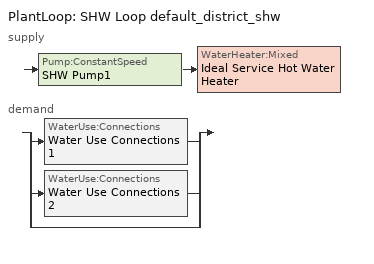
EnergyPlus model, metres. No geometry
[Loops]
PlantLoop 'SHW Loop default_district_shw'
 supply: Pump:ConstantSpeed 'SHW Pump1' > WaterHeater:Mixed 'Ideal Service Hot Water Heater'
 demand: split
  | WaterUse:Connections 'Water Use Connections 1'
  | WaterUse:Connections 'Water Use Connections 2'
  | bypass
[Site:WaterMainsTemperature]
Calculation Method=CorrelationFromWeatherFile
[SizingPeriod:DesignDay] Day of Month=21; Dry-Bulb Temperature Range Modifier Type=DefaultMultipliers; Barometric Pressure {Pa}=101253; Rain Indicator=No; Snow Indicator=No; Daylight Saving Time Indicator=No; Begin Environment Reset Mode=FullResetAtBeginEnvironment
Name | Month | Day Type | Maximum Dry-Bulb Temperature {C} | Daily Dry-Bulb Temperature Range {deltaC} | Humidity Condition Type | Wetbulb or DewPoint at Maximum Dry-Bulb {C} | Wind Speed {m/s} | Wind Direction {deg} | Solar Model Indicator | ASHRAE Clear Sky Optical Depth for Beam Irradiance (taub) | ASHRAE Clear Sky Optical Depth for Diffuse Irradiance (taud) | Enthalpy at Maximum Dry-Bulb {J/kg} | Sky Clearness
Seattle-King.County.Intl.AP-B Ann Clg .4% Condns DB=>MWB | 7 | SummerDesignDay | 29.9 | 10 | Wetbulb | 18.4 | 3.3 | 310 | ASHRAETau | 0.354 | 2.499
Seattle-King.County.Intl.AP-B Ann Clg .4% Condns DP=>MDB | 7 | SummerDesignDay | 20.8 | 10 | Dewpoint | 16.3 | 3.3 | 310 | ASHRAETau | 0.354 | 2.499
Seattle-King.County.Intl.AP-B Ann Clg .4% Condns Enth=>MDB | 7 | SummerDesignDay | 28.2 | 10 | Enthalpy |  | 3.3 | 310 | ASHRAETau | 0.354 | 2.499 | 54600
Seattle-King.County.Intl.AP-B Ann Clg .4% Condns WB=>MDB | 7 | SummerDesignDay | 28.1 | 10 | Wetbulb | 19.3 | 3.3 | 310 | ASHRAETau | 0.354 | 2.499
Seattle-King.County.Intl.AP-B Ann Htg 99.6% Condns DB | 12 | WinterDesignDay | -2.9 | 0 | Wetbulb | -2.9 | 1.7 | 140 | ASHRAEClearSky |  |  |  | 0
Seattle-King.County.Intl.AP-B Ann Htg Wind 99.6% Condns WS=>MCDB | 12 | WinterDesignDay | 9.5 | 0 | Wetbulb | 9.5 | 10 | 140 | ASHRAEClearSky |  |  |  | 0
Seattle-King.County.Intl.AP-B Ann Hum_n 99.6% Condns DP=>MCDB | 12 | WinterDesignDay | 0.5 | 0 | Dewpoint | -10.6 | 1.7 | 140 | ASHRAEClearSky |  |  |  | 0
Seattle-King.County.Intl.AP-B April .4% Condns DB=>MCWB | 4 | SummerDesignDay | 24.3 | 8 | Wetbulb | 14.5 | 2.8 | 310 | ASHRAETau | 0.36 | 2.419
Seattle-King.County.Intl.AP-B April .4% Condns WB=>MCDB | 4 | SummerDesignDay | 21.7 | 8 | Wetbulb | 15.2 | 2.8 | 310 | ASHRAETau | 0.36 | 2.419
Seattle-King.County.Intl.AP-B August .4% Condns DB=>MCWB | 8 | SummerDesignDay | 32 | 9.8 | Wetbulb | 18.9 | 2.3 | 310 | ASHRAETau | 0.36 | 2.49
Seattle-King.County.Intl.AP-B August .4% Condns WB=>MCDB | 8 | SummerDesignDay | 29.3 | 9.8 | Wetbulb | 20.2 | 2.3 | 310 | ASHRAETau | 0.36 | 2.49
Seattle-King.County.Intl.AP-B December .4% Condns DB=>MCWB | 12 | SummerDesignDay | 14.1 | 5.3 | Wetbulb | 11.6 | 2.6 | 310 | ASHRAETau | 0.333 | 2.402
Seattle-King.County.Intl.AP-B December .4% Condns WB=>MCDB | 12 | SummerDesignDay | 13.9 | 5.3 | Wetbulb | 12.5 | 2.6 | 310 | ASHRAETau | 0.333 | 2.402
Seattle-King.County.Intl.AP-B February .4% Condns DB=>MCWB | 2 | SummerDesignDay | 15.4 | 6.5 | Wetbulb | 9.5 | 2.6 | 310 | ASHRAETau | 0.319 | 2.545
Seattle-King.County.Intl.AP-B February .4% Condns WB=>MCDB | 2 | SummerDesignDay | 13.7 | 6.5 | Wetbulb | 12.1 | 2.6 | 310 | ASHRAETau | 0.319 | 2.545
Seattle-King.County.Intl.AP-B January .4% Condns DB=>MCWB | 1 | SummerDesignDay | 14.9 | 5.5 | Wetbulb | 11.1 | 2.6 | 310 | ASHRAETau | 0.328 | 2.486
Seattle-King.County.Intl.AP-B January .4% Condns WB=>MCDB | 1 | SummerDesignDay | 14.3 | 5.5 | Wetbulb | 12.9 | 2.6 | 310 | ASHRAETau | 0.328 | 2.486
Seattle-King.County.Intl.AP-B July .4% Condns DB=>MCWB | 7 | SummerDesignDay | 33.3 | 10 | Wetbulb | 19.7 | 2.4 | 310 | ASHRAETau | 0.354 | 2.499
Seattle-King.County.Intl.AP-B July .4% Condns WB=>MCDB | 7 | SummerDesignDay | 30.9 | 10 | Wetbulb | 20.9 | 2.4 | 310 | ASHRAETau | 0.354 | 2.499
Seattle-King.County.Intl.AP-B June .4% Condns DB=>MCWB | 6 | SummerDesignDay | 31 | 8.7 | Wetbulb | 18.6 | 2.6 | 310 | ASHRAETau | 0.368 | 2.441
Seattle-King.County.Intl.AP-B June .4% Condns WB=>MCDB | 6 | SummerDesignDay | 29.2 | 8.7 | Wetbulb | 19.3 | 2.6 | 310 | ASHRAETau | 0.368 | 2.441
Seattle-King.County.Intl.AP-B March .4% Condns DB=>MCWB | 3 | SummerDesignDay | 20.2 | 7.3 | Wetbulb | 11.5 | 2.9 | 310 | ASHRAETau | 0.327 | 2.54
Seattle-King.County.Intl.AP-B March .4% Condns WB=>MCDB | 3 | SummerDesignDay | 16.6 | 7.3 | Wetbulb | 13 | 2.9 | 310 | ASHRAETau | 0.327 | 2.54
Seattle-King.County.Intl.AP-B May .4% Condns DB=>MCWB | 5 | SummerDesignDay | 27.7 | 8.5 | Wetbulb | 16.5 | 2.6 | 310 | ASHRAETau | 0.378 | 2.387
Seattle-King.County.Intl.AP-B May .4% Condns WB=>MCDB | 5 | SummerDesignDay | 24 | 8.5 | Wetbulb | 17.9 | 2.6 | 310 | ASHRAETau | 0.378 | 2.387
Seattle-King.County.Intl.AP-B November .4% Condns DB=>MCWB | 11 | SummerDesignDay | 17.3 | 6.1 | Wetbulb | 13.4 | 2.6 | 310 | ASHRAETau | 0.323 | 2.537
Seattle-King.County.Intl.AP-B November .4% Condns WB=>MCDB | 11 | SummerDesignDay | 16.2 | 6.1 | Wetbulb | 14.7 | 2.6 | 310 | ASHRAETau | 0.323 | 2.537
Seattle-King.County.Intl.AP-B October .4% Condns DB=>MCWB | 10 | SummerDesignDay | 22.1 | 7 | Wetbulb | 14.7 | 2.4 | 310 | ASHRAETau | 0.332 | 2.563
Seattle-King.County.Intl.AP-B October .4% Condns WB=>MCDB | 10 | SummerDesignDay | 19.7 | 7 | Wetbulb | 16.7 | 2.4 | 310 | ASHRAETau | 0.332 | 2.563
Seattle-King.County.Intl.AP-B September .4% Condns DB=>MCWB | 9 | SummerDesignDay | 28.7 | 8.7 | Wetbulb | 17.5 | 2.2 | 310 | ASHRAETau | 0.348 | 2.515
Seattle-King.County.Intl.AP-B September .4% Condns WB=>MCDB | 9 | SummerDesignDay | 26.3 | 8.7 | Wetbulb | 19.5 | 2.2 | 310 | ASHRAETau | 0.348 | 2.515
[ZoneControl:Thermostat] Temperature Difference Between Cutout And Setpoint {deltaC}=0
Name | Zone or ZoneList | Control Type Schedule | Control 1
1_residential_4c5ac20f Thermostat | 1_residential_4c5ac20f | 1_residential_4c5ac20f Thermostat Schedule | 2019::MidriseApartment::Apartment_Setpoint
2_residential_aa024cf2 Thermostat | 2_residential_aa024cf2 | 2_residential_aa024cf2 Thermostat Schedule | 2019::MidriseApartment::Apartment_Setpoint 1
[ThermostatSetpoint:DualSetpoint] Heating Setpoint Temperature Schedule=ApartmentMidRise HTGSETP_APT_SCH; Cooling Setpoint Temperature Schedule=ApartmentMidRise CLGSETP_APT_SCH
2019::MidriseApartment::Apartment_Setpoint; 2019::MidriseApartment::Apartment_Setpoint 1
[ZoneHVAC:IdealLoadsAirSystem] Maximum Heating Supply Air Temperature {C}=50; Minimum Cooling Supply Air Temperature {C}=13; Heating Limit=LimitCapacity; Maximum Sensible Heating Capacity {W}=Autosize; Cooling Limit=LimitFlowRateAndCapacity; Maximum Cooling Air Flow Rate {m3/s}=Autosize; Maximum Total Cooling Capacity {W}=Autosize; Dehumidification Control Type=None; Design Specification Outdoor Air Object=2019::MidriseApartment::Apartment_Ventilation; Demand Controlled Ventilation Type=None; Outdoor Air Economizer Type=DifferentialDryBulb; Sensible Heat Recovery Effectiveness=0; Latent Heat Recovery Effectiveness=0
1_residential_4c5ac20f Ideal Loads Air System; 2_residential_aa024cf2 Ideal Loads Air System
[DesignSpecification:OutdoorAir]
2019::MidriseApartment::Apartment_Ventilation: Outdoor Air Method=Sum; Outdoor Air Flow per Person {m3/s-person}=0; Outdoor Air Flow per Zone Floor Area {m3/s-m2}=0; Outdoor Air Flow per Zone {m3/s}=0; Outdoor Air Flow Air Changes per Hour {1/hr}=0.35
[Zone equipment]
1_residential_4c5ac20f: 1_residential_4c5ac20f Ideal Loads Air System
2_residential_aa024cf2: 2_residential_aa024cf2 Ideal Loads Air System
[PlantLoop]
SHW Loop default_district_shw: Fluid Type=Water; Plant Equipment Operation Scheme=SHW Loop default_district_shw Operation Schemes; Maximum Loop Temperature {C}=60; Minimum Loop Temperature {C}=10; Maximum Loop Flow Rate {m3/s}=Autosize; Minimum Loop Flow Rate {m3/s}=0; Plant Loop Volume {m3}=Autocalculate; Load Distribution Scheme=Optimal; Plant Loop Demand Calculation Scheme=SingleSetpoint; Common Pipe Simulation=None
[Sizing:Plant]
SHW Loop default_district_shw: Loop Type=Heating; Design Loop Exit Temperature {C}=60; Loop Design Temperature Difference {deltaC}=5; Sizing Option=NonCoincident; Zone Timesteps in Averaging Window=1; Coincident Sizing Factor Mode=None
[Pump:ConstantSpeed]
SHW Pump1: Design Flow Rate {m3/s}=Autosize; Design Pump Head {Pa}=29891; Design Power Consumption {W}=Autosize; Motor Efficiency=0.9; Fraction of Motor Inefficiencies to Fluid Stream=0; Pump Control Type=Intermittent; Design Power Sizing Method=PowerPerFlowPerPressure; Design Electric Power per Unit Flow Rate {W/(m3/s)}=348701.1; Design Shaft Power per Unit Flow Rate per Unit Head {W-s/m3-Pa}=1.28205
[WaterHeater:Mixed]
Ideal Service Hot Water Heater: Tank Volume {m3}=0; Setpoint Temperature Schedule=Schedule Ruleset 2; Deadband Temperature Difference {deltaC}=2; Maximum Temperature Limit {C}=82.22; Heater Control Type=Modulate; Heater Maximum Capacity {W}=1000000; Heater Ignition Minimum Flow Rate {m3/s}=0; Heater Ignition Delay {s}=0; Heater Fuel Type=DistrictHeating; Heater Thermal Efficiency=1; Off Cycle Parasitic Fuel Consumption Rate {W}=20; Off Cycle Parasitic Fuel Type=DistrictHeating; Off Cycle Parasitic Heat Fraction to Tank=0.8; On Cycle Parasitic Fuel Consumption Rate {W}=0; On Cycle Parasitic Fuel Type=DistrictHeating; On Cycle Parasitic Heat Fraction to Tank=0; Ambient Temperature Indicator=Schedule; Ambient Temperature Schedule=22C Ambient Condition; Off Cycle Loss Coefficient to Ambient Temperature {W/K}=0; Off Cycle Loss Fraction to Zone=1; On Cycle Loss Coefficient to Ambient Temperature {W/K}=0; On Cycle Loss Fraction to Zone=1; Use Side Effectiveness=1; Source Side Effectiveness=1; Use Side Design Flow Rate {m3/s}=Autosize; Source Side Design Flow Rate {m3/s}=Autosize; Indirect Water Heating Recovery Time {hr}=1.5; Source Side Flow Control Mode=IndirectHeatPrimarySetpoint
[WaterHeater:Sizing]
Ideal Service Hot Water Heater: Design Mode=PeakDraw; Time Storage Can Meet Peak Draw {hr}=0.538503; Time for Tank Recovery {hr}=0; Nominal Tank Volume for Autosizing Plant Connections {m3}=1
[WaterUse:Connections] Hot Water Supply Temperature Schedule=60.0C Hot Water; Drain Water Heat Exchanger Type=None; Drain Water Heat Exchanger Destination=Plant
Name | Water Use Equipment Name 1
Water Use Connections 1 | 2019::MidriseApartment::Apartment_SHW..1_residential_4c5ac20f
Water Use Connections 2 | 2019::MidriseApartment::Apartment_SHW..2_residential_aa024cf2
[WaterUse:Equipment] Peak Flow Rate {m3/s}=3.47119e-06; Flow Rate Fraction Schedule=ApartmentMidRise APT_DHW_SCH; Target Temperature Schedule=60.0C Hot Water; Sensible Fraction Schedule=0.2 Hot Water Sensible Fraction; Latent Fraction Schedule=0.05 Hot Water Latent Fraction
Name | Zone
2019::MidriseApartment::Apartment_SHW..1_residential_4c5ac20f | 1_residential_4c5ac20f
2019::MidriseApartment::Apartment_SHW..2_residential_aa024cf2 | 2_residential_aa024cf2
[PlantEquipmentOperationSchemes]
SHW Loop default_district_shw Operation Schemes: Control Scheme Object Type 1=PlantEquipmentOperation:HeatingLoad; Control Scheme Name 1=SHW Loop default_district_shw Heating Operation Scheme; Control Scheme Schedule Name 1=Always On Discrete
[PlantEquipmentOperation:HeatingLoad]
SHW Loop default_district_shw Heating Operation Scheme: Load Range Lower Limit 1 {W}=0; Load Range Upper Limit 1 {W}=1000000000; Range Equipment List Name 1=SHW Loop default_district_shw Heating Equipment List
[PlantEquipmentList]
SHW Loop default_district_shw Heating Equipment List: WaterHeater:Mixed, Ideal Service Hot Water Heater
[SetpointManager:Scheduled]
Setpoint Manager Scheduled 1: Control Variable=Temperature; Schedule=60C Hot Water
[Schedule:Compact]
1_residential_4c5ac20f Thermostat Schedule; 2_residential_aa024cf2 Thermostat Schedule: Through: 12/31, For: AllDays, Until: 24:00, 4
[Schedule:Day:Interval]
ApartmentMidRise HTGSETP_APT_SCH_Default; ApartmentMidRise HTGSETP_APT_SCH_SmrDsn 1; ApartmentMidRise HTGSETP_APT_SCH_WntrDsn 1: No, 24:00, 21.7
ApartmentMidRise CLGSETP_APT_SCH_Default; ApartmentMidRise CLGSETP_APT_SCH_SmrDsn 1; ApartmentMidRise CLGSETP_APT_SCH_WntrDsn 1: No, 24:00, 24.4
ApartmentMidRise APT_DHW_SCH_Default; ApartmentMidRise APT_DHW_SCH_SmrDsn 1; ApartmentMidRise APT_DHW_SCH_WntrDsn 1: No, 01:00, 0.08, 02:00, 0.04, 04:00, 0.01, 05:00, 0.04, 06:00, 0.27, 07:00, 0.94, 08:00, 1, 09:00, 0.96, 10:00, 0.84, 11:00, 0.76, 12:00, 0.61, 13:00, 0.53, 14:00, 0.47, 15:00, 0.41, 16:00, 0.47, 17:00, 0.55, 18:00, 0.73, 19:00, 0.86, 20:00, 0.82, 21:00, 0.75, 22:00, 0.61, 23:00, 0.53, 24:00, 0.29
Schedule Day 1; Schedule Day 4; Schedule Day 6: No, 24:00, 60
Schedule Day 2: No, 24:00, 0.2
Schedule Day 3: No, 24:00, 0.05
Schedule Day 7: No, 24:00, 22
[Schedule:Week:Daily]
ApartmentMidRise HTGSETP_APT_SCH Week Rule - Jan1-Dec31: ApartmentMidRise HTGSETP_APT_SCH_Default, ApartmentMidRise HTGSETP_APT_SCH_Default, ApartmentMidRise HTGSETP_APT_SCH_Default, ApartmentMidRise HTGSETP_APT_SCH_Default, ApartmentMidRise HTGSETP_APT_SCH_Default, ApartmentMidRise HTGSETP_APT_SCH_Default, ApartmentMidRise HTGSETP_APT_SCH_Default, ApartmentMidRise HTGSETP_APT_SCH_Default, ApartmentMidRise HTGSETP_APT_SCH_SmrDsn 1, ApartmentMidRise HTGSETP_APT_SCH_WntrDsn 1, ApartmentMidRise HTGSETP_APT_SCH_Default, ApartmentMidRise HTGSETP_APT_SCH_Default
ApartmentMidRise CLGSETP_APT_SCH Week Rule - Jan1-Dec31: ApartmentMidRise CLGSETP_APT_SCH_Default, ApartmentMidRise CLGSETP_APT_SCH_Default, ApartmentMidRise CLGSETP_APT_SCH_Default, ApartmentMidRise CLGSETP_APT_SCH_Default, ApartmentMidRise CLGSETP_APT_SCH_Default, ApartmentMidRise CLGSETP_APT_SCH_Default, ApartmentMidRise CLGSETP_APT_SCH_Default, ApartmentMidRise CLGSETP_APT_SCH_Default, ApartmentMidRise CLGSETP_APT_SCH_SmrDsn 1, ApartmentMidRise CLGSETP_APT_SCH_WntrDsn 1, ApartmentMidRise CLGSETP_APT_SCH_Default, ApartmentMidRise CLGSETP_APT_SCH_Default
0.05 Hot Water Latent Fraction Week Rule - Jan1-Dec31: Schedule Day 3, Schedule Day 3, Schedule Day 3, Schedule Day 3, Schedule Day 3, Schedule Day 3, Schedule Day 3, Schedule Day 3, Schedule Day 3, Schedule Day 3, Schedule Day 3, Schedule Day 3
0.2 Hot Water Sensible Fraction Week Rule - Jan1-Dec31: Schedule Day 2, Schedule Day 2, Schedule Day 2, Schedule Day 2, Schedule Day 2, Schedule Day 2, Schedule Day 2, Schedule Day 2, Schedule Day 2, Schedule Day 2, Schedule Day 2, Schedule Day 2
22C Ambient Condition Week Rule - Jan1-Dec31: Schedule Day 7, Schedule Day 7, Schedule Day 7, Schedule Day 7, Schedule Day 7, Schedule Day 7, Schedule Day 7, Schedule Day 7, Schedule Day 7, Schedule Day 7, Schedule Day 7, Schedule Day 7
60.0C Hot Water Week Rule - Jan1-Dec31: Schedule Day 1, Schedule Day 1, Schedule Day 1, Schedule Day 1, Schedule Day 1, Schedule Day 1, Schedule Day 1, Schedule Day 1, Schedule Day 1, Schedule Day 1, Schedule Day 1, Schedule Day 1
60C Hot Water Week Rule - Jan1-Dec31: Schedule Day 4, Schedule Day 4, Schedule Day 4, Schedule Day 4, Schedule Day 4, Schedule Day 4, Schedule Day 4, Schedule Day 4, Schedule Day 4, Schedule Day 4, Schedule Day 4, Schedule Day 4
ApartmentMidRise APT_DHW_SCH Week Rule - Jan1-Dec31: ApartmentMidRise APT_DHW_SCH_Default, ApartmentMidRise APT_DHW_SCH_Default, ApartmentMidRise APT_DHW_SCH_Default, ApartmentMidRise APT_DHW_SCH_Default, ApartmentMidRise APT_DHW_SCH_Default, ApartmentMidRise APT_DHW_SCH_Default, ApartmentMidRise APT_DHW_SCH_Default, ApartmentMidRise APT_DHW_SCH_Default, ApartmentMidRise APT_DHW_SCH_SmrDsn 1, ApartmentMidRise APT_DHW_SCH_WntrDsn 1, ApartmentMidRise APT_DHW_SCH_Default, ApartmentMidRise APT_DHW_SCH_Default
Schedule Ruleset 2 Week Rule - Jan1-Dec31: Schedule Day 6, Schedule Day 6, Schedule Day 6, Schedule Day 6, Schedule Day 6, Schedule Day 6, Schedule Day 6, Schedule Day 6, Schedule Day 6, Schedule Day 6, Schedule Day 6, Schedule Day 6
[Schedule:Year]
ApartmentMidRise HTGSETP_APT_SCH: ApartmentMidRise HTGSETP_APT_SCH Week Rule - Jan1-Dec31, 1, 1, 12, 31
ApartmentMidRise CLGSETP_APT_SCH: ApartmentMidRise CLGSETP_APT_SCH Week Rule - Jan1-Dec31, 1, 1, 12, 31
0.05 Hot Water Latent Fraction: 0.05 Hot Water Latent Fraction Week Rule - Jan1-Dec31, 1, 1, 12, 31
0.2 Hot Water Sensible Fraction: 0.2 Hot Water Sensible Fraction Week Rule - Jan1-Dec31, 1, 1, 12, 31
22C Ambient Condition: 22C Ambient Condition Week Rule - Jan1-Dec31, 1, 1, 12, 31
60.0C Hot Water: 60.0C Hot Water Week Rule - Jan1-Dec31, 1, 1, 12, 31
60C Hot Water: 60C Hot Water Week Rule - Jan1-Dec31, 1, 1, 12, 31
ApartmentMidRise APT_DHW_SCH: ApartmentMidRise APT_DHW_SCH Week Rule - Jan1-Dec31, 1, 1, 12, 31
Schedule Ruleset 2: Schedule Ruleset 2 Week Rule - Jan1-Dec31, 1, 1, 12, 31
[Schedule:Constant]
Always On Discrete: Hourly Value=1
